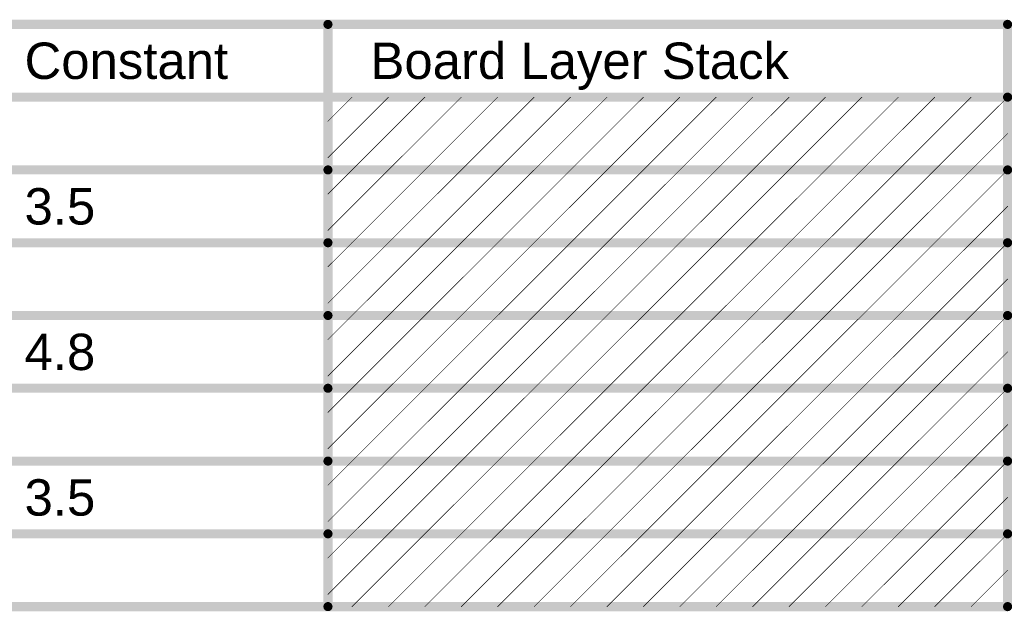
# Model space of a CAD drawing. Header units: inches. Extents: x 29 to 267, y 155 to 337.
# Drawn here: x 225.16 to 266.68, y 253.85 to 278.61 of the extents above; entities that cross this region are included whole.
import ezdxf

# ---------------------------------------------------------------- set-up
doc = ezdxf.new("R2010")
doc.units = ezdxf.units.IN
doc.layers.add('Fabrication', color=76, linetype='Continuous')
doc.styles.add('Arial', font='', dxfattribs={"height": 0.2})
doc.styles.get('Arial').set_extended_font_data('Arial')

msp = doc.modelspace()

# ---------------------------------------------------------------- linework, layer by layer
at = {"layer": 'Fabrication'}
for points in [[(151.208, 278.422, 0.381, 0.381, 0), (266.494, 278.422, 0.381, 0.381, 0)], [(238.054, 254.038, 0.381, 0.381, 0), (238.054, 278.422, 0.381, 0.381, 0)], [(266.494, 254.038, 0.381, 0.381, 0), (266.494, 278.422, 0.381, 0.381, 0)], [(151.208, 275.374, 0.381, 0.381, 0), (266.494, 275.374, 0.381, 0.381, 0)], [(238.054, 272.842, 0.0254, 0.0254, 0), (240.586, 275.374, 0.0254, 0.0254, 0)], [(238.054, 274.366, 0.0254, 0.0254, 0), (239.062, 275.374, 0.0254, 0.0254, 0)], [(239.062, 272.326, 0.0254, 0.0254, 0), (242.11, 275.374, 0.0254, 0.0254, 0)], [(240.586, 272.326, 0.0254, 0.0254, 0), (243.634, 275.374, 0.0254, 0.0254, 0)], [(242.11, 272.326, 0.0254, 0.0254, 0), (245.158, 275.374, 0.0254, 0.0254, 0)], [(243.634, 272.326, 0.0254, 0.0254, 0), (246.682, 275.374, 0.0254, 0.0254, 0)], [(245.158, 272.326, 0.0254, 0.0254, 0), (248.206, 275.374, 0.0254, 0.0254, 0)], [(246.682, 272.326, 0.0254, 0.0254, 0), (249.73, 275.374, 0.0254, 0.0254, 0)], [(248.206, 272.326, 0.0254, 0.0254, 0), (251.254, 275.374, 0.0254, 0.0254, 0)], [(249.73, 272.326, 0.0254, 0.0254, 0), (252.778, 275.374, 0.0254, 0.0254, 0)], [(251.254, 272.326, 0.0254, 0.0254, 0), (254.302, 275.374, 0.0254, 0.0254, 0)], [(252.778, 272.326, 0.0254, 0.0254, 0), (255.826, 275.374, 0.0254, 0.0254, 0)], [(254.302, 272.326, 0.0254, 0.0254, 0), (257.35, 275.374, 0.0254, 0.0254, 0)], [(255.826, 272.326, 0.0254, 0.0254, 0), (258.874, 275.374, 0.0254, 0.0254, 0)], [(257.35, 272.326, 0.0254, 0.0254, 0), (260.398, 275.374, 0.0254, 0.0254, 0)], [(258.874, 272.326, 0.0254, 0.0254, 0), (261.922, 275.374, 0.0254, 0.0254, 0)], [(260.398, 272.326, 0.0254, 0.0254, 0), (263.446, 275.374, 0.0254, 0.0254, 0)], [(261.922, 272.326, 0.0254, 0.0254, 0), (264.97, 275.374, 0.0254, 0.0254, 0)], [(263.446, 272.326, 0.0254, 0.0254, 0), (266.494, 275.374, 0.0254, 0.0254, 0)], [(264.97, 272.326, 0.0254, 0.0254, 0), (266.494, 273.85, 0.0254, 0.0254, 0)], [(223.579, 272.326, 0.381, 0.381, 0), (238.054, 272.326, 0.381, 0.381, 0)], [(238.054, 272.326, 0.381, 0.381, 0), (266.494, 272.326, 0.381, 0.381, 0)], [(238.054, 269.794, 0.0254, 0.0254, 0), (240.586, 272.326, 0.0254, 0.0254, 0)], [(238.054, 271.318, 0.0254, 0.0254, 0), (239.062, 272.326, 0.0254, 0.0254, 0)], [(239.062, 269.278, 0.0254, 0.0254, 0), (242.11, 272.326, 0.0254, 0.0254, 0)], [(240.586, 269.278, 0.0254, 0.0254, 0), (243.634, 272.326, 0.0254, 0.0254, 0)], [(242.11, 269.278, 0.0254, 0.0254, 0), (245.158, 272.326, 0.0254, 0.0254, 0)], [(243.634, 269.278, 0.0254, 0.0254, 0), (246.682, 272.326, 0.0254, 0.0254, 0)], [(245.158, 269.278, 0.0254, 0.0254, 0), (248.206, 272.326, 0.0254, 0.0254, 0)], [(246.682, 269.278, 0.0254, 0.0254, 0), (249.73, 272.326, 0.0254, 0.0254, 0)], [(248.206, 269.278, 0.0254, 0.0254, 0), (251.254, 272.326, 0.0254, 0.0254, 0)], [(249.73, 269.278, 0.0254, 0.0254, 0), (252.778, 272.326, 0.0254, 0.0254, 0)], [(251.254, 269.278, 0.0254, 0.0254, 0), (254.302, 272.326, 0.0254, 0.0254, 0)], [(252.778, 269.278, 0.0254, 0.0254, 0), (255.826, 272.326, 0.0254, 0.0254, 0)], [(254.302, 269.278, 0.0254, 0.0254, 0), (257.35, 272.326, 0.0254, 0.0254, 0)], [(255.826, 269.278, 0.0254, 0.0254, 0), (258.874, 272.326, 0.0254, 0.0254, 0)], [(257.35, 269.278, 0.0254, 0.0254, 0), (260.398, 272.326, 0.0254, 0.0254, 0)], [(258.874, 269.278, 0.0254, 0.0254, 0), (261.922, 272.326, 0.0254, 0.0254, 0)], [(260.398, 269.278, 0.0254, 0.0254, 0), (263.446, 272.326, 0.0254, 0.0254, 0)], [(261.922, 269.278, 0.0254, 0.0254, 0), (264.97, 272.326, 0.0254, 0.0254, 0)], [(263.446, 269.278, 0.0254, 0.0254, 0), (266.494, 272.326, 0.0254, 0.0254, 0)], [(264.97, 269.278, 0.0254, 0.0254, 0), (266.494, 270.802, 0.0254, 0.0254, 0)], [(223.579, 269.278, 0.381, 0.381, 0), (238.054, 269.278, 0.381, 0.381, 0)], [(238.054, 269.278, 0.381, 0.381, 0), (266.494, 269.278, 0.381, 0.381, 0)], [(238.054, 266.746, 0.0254, 0.0254, 0), (240.586, 269.278, 0.0254, 0.0254, 0)], [(238.054, 268.27, 0.0254, 0.0254, 0), (239.062, 269.278, 0.0254, 0.0254, 0)], [(239.062, 266.23, 0.0254, 0.0254, 0), (242.11, 269.278, 0.0254, 0.0254, 0)], [(240.586, 266.23, 0.0254, 0.0254, 0), (243.634, 269.278, 0.0254, 0.0254, 0)], [(242.11, 266.23, 0.0254, 0.0254, 0), (245.158, 269.278, 0.0254, 0.0254, 0)], [(243.634, 266.23, 0.0254, 0.0254, 0), (246.682, 269.278, 0.0254, 0.0254, 0)], [(245.158, 266.23, 0.0254, 0.0254, 0), (248.206, 269.278, 0.0254, 0.0254, 0)], [(246.682, 266.23, 0.0254, 0.0254, 0), (249.73, 269.278, 0.0254, 0.0254, 0)], [(248.206, 266.23, 0.0254, 0.0254, 0), (251.254, 269.278, 0.0254, 0.0254, 0)], [(249.73, 266.23, 0.0254, 0.0254, 0), (252.778, 269.278, 0.0254, 0.0254, 0)], [(251.254, 266.23, 0.0254, 0.0254, 0), (254.302, 269.278, 0.0254, 0.0254, 0)], [(252.778, 266.23, 0.0254, 0.0254, 0), (255.826, 269.278, 0.0254, 0.0254, 0)], [(254.302, 266.23, 0.0254, 0.0254, 0), (257.35, 269.278, 0.0254, 0.0254, 0)], [(255.826, 266.23, 0.0254, 0.0254, 0), (258.874, 269.278, 0.0254, 0.0254, 0)], [(257.35, 266.23, 0.0254, 0.0254, 0), (260.398, 269.278, 0.0254, 0.0254, 0)], [(258.874, 266.23, 0.0254, 0.0254, 0), (261.922, 269.278, 0.0254, 0.0254, 0)], [(260.398, 266.23, 0.0254, 0.0254, 0), (263.446, 269.278, 0.0254, 0.0254, 0)], [(261.922, 266.23, 0.0254, 0.0254, 0), (264.97, 269.278, 0.0254, 0.0254, 0)], [(263.446, 266.23, 0.0254, 0.0254, 0), (266.494, 269.278, 0.0254, 0.0254, 0)], [(264.97, 266.23, 0.0254, 0.0254, 0), (266.494, 267.754, 0.0254, 0.0254, 0)], [(223.579, 266.23, 0.381, 0.381, 0), (238.054, 266.23, 0.381, 0.381, 0)], [(238.054, 266.23, 0.381, 0.381, 0), (266.494, 266.23, 0.381, 0.381, 0)], [(238.054, 263.698, 0.0254, 0.0254, 0), (240.586, 266.23, 0.0254, 0.0254, 0)], [(238.054, 265.222, 0.0254, 0.0254, 0), (239.062, 266.23, 0.0254, 0.0254, 0)], [(239.062, 263.182, 0.0254, 0.0254, 0), (242.11, 266.23, 0.0254, 0.0254, 0)], [(240.586, 263.182, 0.0254, 0.0254, 0), (243.634, 266.23, 0.0254, 0.0254, 0)], [(242.11, 263.182, 0.0254, 0.0254, 0), (245.158, 266.23, 0.0254, 0.0254, 0)], [(243.634, 263.182, 0.0254, 0.0254, 0), (246.682, 266.23, 0.0254, 0.0254, 0)], [(245.158, 263.182, 0.0254, 0.0254, 0), (248.206, 266.23, 0.0254, 0.0254, 0)], [(246.682, 263.182, 0.0254, 0.0254, 0), (249.73, 266.23, 0.0254, 0.0254, 0)], [(248.206, 263.182, 0.0254, 0.0254, 0), (251.254, 266.23, 0.0254, 0.0254, 0)], [(249.73, 263.182, 0.0254, 0.0254, 0), (252.778, 266.23, 0.0254, 0.0254, 0)], [(251.254, 263.182, 0.0254, 0.0254, 0), (254.302, 266.23, 0.0254, 0.0254, 0)], [(252.778, 263.182, 0.0254, 0.0254, 0), (255.826, 266.23, 0.0254, 0.0254, 0)], [(254.302, 263.182, 0.0254, 0.0254, 0), (257.35, 266.23, 0.0254, 0.0254, 0)], [(255.826, 263.182, 0.0254, 0.0254, 0), (258.874, 266.23, 0.0254, 0.0254, 0)], [(257.35, 263.182, 0.0254, 0.0254, 0), (260.398, 266.23, 0.0254, 0.0254, 0)], [(258.874, 263.182, 0.0254, 0.0254, 0), (261.922, 266.23, 0.0254, 0.0254, 0)], [(260.398, 263.182, 0.0254, 0.0254, 0), (263.446, 266.23, 0.0254, 0.0254, 0)], [(261.922, 263.182, 0.0254, 0.0254, 0), (264.97, 266.23, 0.0254, 0.0254, 0)], [(263.446, 263.182, 0.0254, 0.0254, 0), (266.494, 266.23, 0.0254, 0.0254, 0)], [(264.97, 263.182, 0.0254, 0.0254, 0), (266.494, 264.706, 0.0254, 0.0254, 0)], [(223.579, 263.182, 0.381, 0.381, 0), (238.054, 263.182, 0.381, 0.381, 0)], [(238.054, 263.182, 0.381, 0.381, 0), (266.494, 263.182, 0.381, 0.381, 0)], [(238.054, 260.65, 0.0254, 0.0254, 0), (240.586, 263.182, 0.0254, 0.0254, 0)], [(238.054, 262.174, 0.0254, 0.0254, 0), (239.062, 263.182, 0.0254, 0.0254, 0)], [(239.062, 260.134, 0.0254, 0.0254, 0), (242.11, 263.182, 0.0254, 0.0254, 0)], [(240.586, 260.134, 0.0254, 0.0254, 0), (243.634, 263.182, 0.0254, 0.0254, 0)], [(242.11, 260.134, 0.0254, 0.0254, 0), (245.158, 263.182, 0.0254, 0.0254, 0)], [(243.634, 260.134, 0.0254, 0.0254, 0), (246.682, 263.182, 0.0254, 0.0254, 0)], [(245.158, 260.134, 0.0254, 0.0254, 0), (248.206, 263.182, 0.0254, 0.0254, 0)], [(246.682, 260.134, 0.0254, 0.0254, 0), (249.73, 263.182, 0.0254, 0.0254, 0)], [(248.206, 260.134, 0.0254, 0.0254, 0), (251.254, 263.182, 0.0254, 0.0254, 0)], [(249.73, 260.134, 0.0254, 0.0254, 0), (252.778, 263.182, 0.0254, 0.0254, 0)], [(251.254, 260.134, 0.0254, 0.0254, 0), (254.302, 263.182, 0.0254, 0.0254, 0)], [(252.778, 260.134, 0.0254, 0.0254, 0), (255.826, 263.182, 0.0254, 0.0254, 0)], [(254.302, 260.134, 0.0254, 0.0254, 0), (257.35, 263.182, 0.0254, 0.0254, 0)], [(255.826, 260.134, 0.0254, 0.0254, 0), (258.874, 263.182, 0.0254, 0.0254, 0)], [(257.35, 260.134, 0.0254, 0.0254, 0), (260.398, 263.182, 0.0254, 0.0254, 0)], [(258.874, 260.134, 0.0254, 0.0254, 0), (261.922, 263.182, 0.0254, 0.0254, 0)], [(260.398, 260.134, 0.0254, 0.0254, 0), (263.446, 263.182, 0.0254, 0.0254, 0)], [(261.922, 260.134, 0.0254, 0.0254, 0), (264.97, 263.182, 0.0254, 0.0254, 0)], [(263.446, 260.134, 0.0254, 0.0254, 0), (266.494, 263.182, 0.0254, 0.0254, 0)], [(264.97, 260.134, 0.0254, 0.0254, 0), (266.494, 261.658, 0.0254, 0.0254, 0)], [(223.579, 260.134, 0.381, 0.381, 0), (238.054, 260.134, 0.381, 0.381, 0)], [(238.054, 260.134, 0.381, 0.381, 0), (266.494, 260.134, 0.381, 0.381, 0)], [(238.054, 257.602, 0.0254, 0.0254, 0), (240.586, 260.134, 0.0254, 0.0254, 0)], [(238.054, 259.126, 0.0254, 0.0254, 0), (239.062, 260.134, 0.0254, 0.0254, 0)], [(239.062, 257.086, 0.0254, 0.0254, 0), (242.11, 260.134, 0.0254, 0.0254, 0)], [(240.586, 257.086, 0.0254, 0.0254, 0), (243.634, 260.134, 0.0254, 0.0254, 0)], [(242.11, 257.086, 0.0254, 0.0254, 0), (245.158, 260.134, 0.0254, 0.0254, 0)], [(243.634, 257.086, 0.0254, 0.0254, 0), (246.682, 260.134, 0.0254, 0.0254, 0)], [(245.158, 257.086, 0.0254, 0.0254, 0), (248.206, 260.134, 0.0254, 0.0254, 0)], [(246.682, 257.086, 0.0254, 0.0254, 0), (249.73, 260.134, 0.0254, 0.0254, 0)], [(248.206, 257.086, 0.0254, 0.0254, 0), (251.254, 260.134, 0.0254, 0.0254, 0)], [(249.73, 257.086, 0.0254, 0.0254, 0), (252.778, 260.134, 0.0254, 0.0254, 0)], [(251.254, 257.086, 0.0254, 0.0254, 0), (254.302, 260.134, 0.0254, 0.0254, 0)], [(252.778, 257.086, 0.0254, 0.0254, 0), (255.826, 260.134, 0.0254, 0.0254, 0)], [(254.302, 257.086, 0.0254, 0.0254, 0), (257.35, 260.134, 0.0254, 0.0254, 0)], [(255.826, 257.086, 0.0254, 0.0254, 0), (258.874, 260.134, 0.0254, 0.0254, 0)], [(257.35, 257.086, 0.0254, 0.0254, 0), (260.398, 260.134, 0.0254, 0.0254, 0)], [(258.874, 257.086, 0.0254, 0.0254, 0), (261.922, 260.134, 0.0254, 0.0254, 0)], [(260.398, 257.086, 0.0254, 0.0254, 0), (263.446, 260.134, 0.0254, 0.0254, 0)], [(261.922, 257.086, 0.0254, 0.0254, 0), (264.97, 260.134, 0.0254, 0.0254, 0)], [(263.446, 257.086, 0.0254, 0.0254, 0), (266.494, 260.134, 0.0254, 0.0254, 0)], [(264.97, 257.086, 0.0254, 0.0254, 0), (266.494, 258.61, 0.0254, 0.0254, 0)], [(223.579, 257.086, 0.381, 0.381, 0), (238.054, 257.086, 0.381, 0.381, 0)], [(238.054, 257.086, 0.381, 0.381, 0), (266.494, 257.086, 0.381, 0.381, 0)], [(238.054, 254.554, 0.0254, 0.0254, 0), (240.586, 257.086, 0.0254, 0.0254, 0)], [(238.054, 256.078, 0.0254, 0.0254, 0), (239.062, 257.086, 0.0254, 0.0254, 0)], [(239.062, 254.038, 0.0254, 0.0254, 0), (242.11, 257.086, 0.0254, 0.0254, 0)], [(240.586, 254.038, 0.0254, 0.0254, 0), (243.634, 257.086, 0.0254, 0.0254, 0)], [(242.11, 254.038, 0.0254, 0.0254, 0), (245.158, 257.086, 0.0254, 0.0254, 0)], [(243.634, 254.038, 0.0254, 0.0254, 0), (246.682, 257.086, 0.0254, 0.0254, 0)], [(245.158, 254.038, 0.0254, 0.0254, 0), (248.206, 257.086, 0.0254, 0.0254, 0)], [(246.682, 254.038, 0.0254, 0.0254, 0), (249.73, 257.086, 0.0254, 0.0254, 0)], [(248.206, 254.038, 0.0254, 0.0254, 0), (251.254, 257.086, 0.0254, 0.0254, 0)], [(249.73, 254.038, 0.0254, 0.0254, 0), (252.778, 257.086, 0.0254, 0.0254, 0)], [(251.254, 254.038, 0.0254, 0.0254, 0), (254.302, 257.086, 0.0254, 0.0254, 0)], [(252.778, 254.038, 0.0254, 0.0254, 0), (255.826, 257.086, 0.0254, 0.0254, 0)], [(254.302, 254.038, 0.0254, 0.0254, 0), (257.35, 257.086, 0.0254, 0.0254, 0)], [(255.826, 254.038, 0.0254, 0.0254, 0), (258.874, 257.086, 0.0254, 0.0254, 0)], [(257.35, 254.038, 0.0254, 0.0254, 0), (260.398, 257.086, 0.0254, 0.0254, 0)], [(258.874, 254.038, 0.0254, 0.0254, 0), (261.922, 257.086, 0.0254, 0.0254, 0)], [(260.398, 254.038, 0.0254, 0.0254, 0), (263.446, 257.086, 0.0254, 0.0254, 0)], [(261.922, 254.038, 0.0254, 0.0254, 0), (264.97, 257.086, 0.0254, 0.0254, 0)], [(263.446, 254.038, 0.0254, 0.0254, 0), (266.494, 257.086, 0.0254, 0.0254, 0)], [(264.97, 254.038, 0.0254, 0.0254, 0), (266.494, 255.562, 0.0254, 0.0254, 0)], [(223.579, 254.038, 0.381, 0.381, 0), (238.054, 254.038, 0.381, 0.381, 0)], [(238.054, 254.038, 0.381, 0.381, 0), (266.494, 254.038, 0.381, 0.381, 0)]]:
    msp.add_lwpolyline(points, format="xyseb", dxfattribs=at)
for points in [[(237.959, 278.422, 0.191, 0.191, 1), (238.149, 278.422, 0.191, 0.191, 1)], [(266.398, 278.422, 0.191, 0.191, 1), (266.589, 278.422, 0.191, 0.191, 1)], [(266.398, 278.422, 0.191, 0.191, 1), (266.589, 278.422, 0.191, 0.191, 1)], [(239.055, 275.374, 0.0127, 0.0127, 1), (239.068, 275.374, 0.0127, 0.0127, 1)], [(240.579, 275.374, 0.0127, 0.0127, 1), (240.592, 275.374, 0.0127, 0.0127, 1)], [(242.103, 275.374, 0.0127, 0.0127, 1), (242.116, 275.374, 0.0127, 0.0127, 1)], [(243.627, 275.374, 0.0127, 0.0127, 1), (243.64, 275.374, 0.0127, 0.0127, 1)], [(245.151, 275.374, 0.0127, 0.0127, 1), (245.164, 275.374, 0.0127, 0.0127, 1)], [(246.675, 275.374, 0.0127, 0.0127, 1), (246.688, 275.374, 0.0127, 0.0127, 1)], [(248.199, 275.374, 0.0127, 0.0127, 1), (248.212, 275.374, 0.0127, 0.0127, 1)], [(249.723, 275.374, 0.0127, 0.0127, 1), (249.736, 275.374, 0.0127, 0.0127, 1)], [(251.247, 275.374, 0.0127, 0.0127, 1), (251.26, 275.374, 0.0127, 0.0127, 1)], [(252.771, 275.374, 0.0127, 0.0127, 1), (252.784, 275.374, 0.0127, 0.0127, 1)], [(254.295, 275.374, 0.0127, 0.0127, 1), (254.308, 275.374, 0.0127, 0.0127, 1)], [(255.819, 275.374, 0.0127, 0.0127, 1), (255.832, 275.374, 0.0127, 0.0127, 1)], [(257.343, 275.374, 0.0127, 0.0127, 1), (257.356, 275.374, 0.0127, 0.0127, 1)], [(258.867, 275.374, 0.0127, 0.0127, 1), (258.88, 275.374, 0.0127, 0.0127, 1)], [(260.391, 275.374, 0.0127, 0.0127, 1), (260.404, 275.374, 0.0127, 0.0127, 1)], [(261.915, 275.374, 0.0127, 0.0127, 1), (261.928, 275.374, 0.0127, 0.0127, 1)], [(263.439, 275.374, 0.0127, 0.0127, 1), (263.452, 275.374, 0.0127, 0.0127, 1)], [(264.963, 275.374, 0.0127, 0.0127, 1), (264.976, 275.374, 0.0127, 0.0127, 1)], [(266.398, 275.374, 0.191, 0.191, 1), (266.589, 275.374, 0.191, 0.191, 1)], [(266.487, 275.374, 0.0127, 0.0127, 1), (266.5, 275.374, 0.0127, 0.0127, 1)], [(238.047, 274.366, 0.0127, 0.0127, 1), (238.06, 274.366, 0.0127, 0.0127, 1)], [(266.487, 273.85, 0.0127, 0.0127, 1), (266.5, 273.85, 0.0127, 0.0127, 1)], [(238.047, 272.842, 0.0127, 0.0127, 1), (238.06, 272.842, 0.0127, 0.0127, 1)], [(237.959, 272.326, 0.191, 0.191, 1), (238.149, 272.326, 0.191, 0.191, 1)], [(237.959, 272.326, 0.191, 0.191, 1), (238.149, 272.326, 0.191, 0.191, 1)], [(266.398, 272.326, 0.191, 0.191, 1), (266.589, 272.326, 0.191, 0.191, 1)], [(239.055, 272.326, 0.0127, 0.0127, 1), (239.068, 272.326, 0.0127, 0.0127, 1)], [(239.055, 272.326, 0.0127, 0.0127, 1), (239.068, 272.326, 0.0127, 0.0127, 1)], [(240.579, 272.326, 0.0127, 0.0127, 1), (240.592, 272.326, 0.0127, 0.0127, 1)], [(240.579, 272.326, 0.0127, 0.0127, 1), (240.592, 272.326, 0.0127, 0.0127, 1)], [(242.103, 272.326, 0.0127, 0.0127, 1), (242.116, 272.326, 0.0127, 0.0127, 1)], [(242.103, 272.326, 0.0127, 0.0127, 1), (242.116, 272.326, 0.0127, 0.0127, 1)], [(243.627, 272.326, 0.0127, 0.0127, 1), (243.64, 272.326, 0.0127, 0.0127, 1)], [(243.627, 272.326, 0.0127, 0.0127, 1), (243.64, 272.326, 0.0127, 0.0127, 1)], [(245.151, 272.326, 0.0127, 0.0127, 1), (245.164, 272.326, 0.0127, 0.0127, 1)], [(245.151, 272.326, 0.0127, 0.0127, 1), (245.164, 272.326, 0.0127, 0.0127, 1)], [(246.675, 272.326, 0.0127, 0.0127, 1), (246.688, 272.326, 0.0127, 0.0127, 1)], [(246.675, 272.326, 0.0127, 0.0127, 1), (246.688, 272.326, 0.0127, 0.0127, 1)], [(248.199, 272.326, 0.0127, 0.0127, 1), (248.212, 272.326, 0.0127, 0.0127, 1)], [(248.199, 272.326, 0.0127, 0.0127, 1), (248.212, 272.326, 0.0127, 0.0127, 1)], [(249.723, 272.326, 0.0127, 0.0127, 1), (249.736, 272.326, 0.0127, 0.0127, 1)], [(249.723, 272.326, 0.0127, 0.0127, 1), (249.736, 272.326, 0.0127, 0.0127, 1)], [(251.247, 272.326, 0.0127, 0.0127, 1), (251.26, 272.326, 0.0127, 0.0127, 1)], [(251.247, 272.326, 0.0127, 0.0127, 1), (251.26, 272.326, 0.0127, 0.0127, 1)], [(252.771, 272.326, 0.0127, 0.0127, 1), (252.784, 272.326, 0.0127, 0.0127, 1)], [(252.771, 272.326, 0.0127, 0.0127, 1), (252.784, 272.326, 0.0127, 0.0127, 1)], [(254.295, 272.326, 0.0127, 0.0127, 1), (254.308, 272.326, 0.0127, 0.0127, 1)], [(254.295, 272.326, 0.0127, 0.0127, 1), (254.308, 272.326, 0.0127, 0.0127, 1)], [(255.819, 272.326, 0.0127, 0.0127, 1), (255.832, 272.326, 0.0127, 0.0127, 1)], [(255.819, 272.326, 0.0127, 0.0127, 1), (255.832, 272.326, 0.0127, 0.0127, 1)], [(257.343, 272.326, 0.0127, 0.0127, 1), (257.356, 272.326, 0.0127, 0.0127, 1)], [(257.343, 272.326, 0.0127, 0.0127, 1), (257.356, 272.326, 0.0127, 0.0127, 1)], [(258.867, 272.326, 0.0127, 0.0127, 1), (258.88, 272.326, 0.0127, 0.0127, 1)], [(258.867, 272.326, 0.0127, 0.0127, 1), (258.88, 272.326, 0.0127, 0.0127, 1)], [(260.391, 272.326, 0.0127, 0.0127, 1), (260.404, 272.326, 0.0127, 0.0127, 1)], [(260.391, 272.326, 0.0127, 0.0127, 1), (260.404, 272.326, 0.0127, 0.0127, 1)], [(261.915, 272.326, 0.0127, 0.0127, 1), (261.928, 272.326, 0.0127, 0.0127, 1)], [(261.915, 272.326, 0.0127, 0.0127, 1), (261.928, 272.326, 0.0127, 0.0127, 1)], [(263.439, 272.326, 0.0127, 0.0127, 1), (263.452, 272.326, 0.0127, 0.0127, 1)], [(263.439, 272.326, 0.0127, 0.0127, 1), (263.452, 272.326, 0.0127, 0.0127, 1)], [(264.963, 272.326, 0.0127, 0.0127, 1), (264.976, 272.326, 0.0127, 0.0127, 1)], [(264.963, 272.326, 0.0127, 0.0127, 1), (264.976, 272.326, 0.0127, 0.0127, 1)], [(266.487, 272.326, 0.0127, 0.0127, 1), (266.5, 272.326, 0.0127, 0.0127, 1)], [(238.047, 271.318, 0.0127, 0.0127, 1), (238.06, 271.318, 0.0127, 0.0127, 1)], [(266.487, 270.802, 0.0127, 0.0127, 1), (266.5, 270.802, 0.0127, 0.0127, 1)], [(238.047, 269.794, 0.0127, 0.0127, 1), (238.06, 269.794, 0.0127, 0.0127, 1)], [(237.959, 269.278, 0.191, 0.191, 1), (238.149, 269.278, 0.191, 0.191, 1)], [(237.959, 269.278, 0.191, 0.191, 1), (238.149, 269.278, 0.191, 0.191, 1)], [(239.055, 269.278, 0.0127, 0.0127, 1), (239.068, 269.278, 0.0127, 0.0127, 1)], [(239.055, 269.278, 0.0127, 0.0127, 1), (239.068, 269.278, 0.0127, 0.0127, 1)], [(240.579, 269.278, 0.0127, 0.0127, 1), (240.592, 269.278, 0.0127, 0.0127, 1)], [(240.579, 269.278, 0.0127, 0.0127, 1), (240.592, 269.278, 0.0127, 0.0127, 1)], [(242.103, 269.278, 0.0127, 0.0127, 1), (242.116, 269.278, 0.0127, 0.0127, 1)], [(242.103, 269.278, 0.0127, 0.0127, 1), (242.116, 269.278, 0.0127, 0.0127, 1)], [(243.627, 269.278, 0.0127, 0.0127, 1), (243.64, 269.278, 0.0127, 0.0127, 1)], [(243.627, 269.278, 0.0127, 0.0127, 1), (243.64, 269.278, 0.0127, 0.0127, 1)], [(245.151, 269.278, 0.0127, 0.0127, 1), (245.164, 269.278, 0.0127, 0.0127, 1)], [(245.151, 269.278, 0.0127, 0.0127, 1), (245.164, 269.278, 0.0127, 0.0127, 1)], [(246.675, 269.278, 0.0127, 0.0127, 1), (246.688, 269.278, 0.0127, 0.0127, 1)], [(246.675, 269.278, 0.0127, 0.0127, 1), (246.688, 269.278, 0.0127, 0.0127, 1)], [(248.199, 269.278, 0.0127, 0.0127, 1), (248.212, 269.278, 0.0127, 0.0127, 1)], [(248.199, 269.278, 0.0127, 0.0127, 1), (248.212, 269.278, 0.0127, 0.0127, 1)], [(249.723, 269.278, 0.0127, 0.0127, 1), (249.736, 269.278, 0.0127, 0.0127, 1)], [(249.723, 269.278, 0.0127, 0.0127, 1), (249.736, 269.278, 0.0127, 0.0127, 1)], [(251.247, 269.278, 0.0127, 0.0127, 1), (251.26, 269.278, 0.0127, 0.0127, 1)], [(251.247, 269.278, 0.0127, 0.0127, 1), (251.26, 269.278, 0.0127, 0.0127, 1)], [(252.771, 269.278, 0.0127, 0.0127, 1), (252.784, 269.278, 0.0127, 0.0127, 1)], [(252.771, 269.278, 0.0127, 0.0127, 1), (252.784, 269.278, 0.0127, 0.0127, 1)], [(254.295, 269.278, 0.0127, 0.0127, 1), (254.308, 269.278, 0.0127, 0.0127, 1)], [(254.295, 269.278, 0.0127, 0.0127, 1), (254.308, 269.278, 0.0127, 0.0127, 1)], [(255.819, 269.278, 0.0127, 0.0127, 1), (255.832, 269.278, 0.0127, 0.0127, 1)], [(255.819, 269.278, 0.0127, 0.0127, 1), (255.832, 269.278, 0.0127, 0.0127, 1)], [(257.343, 269.278, 0.0127, 0.0127, 1), (257.356, 269.278, 0.0127, 0.0127, 1)], [(257.343, 269.278, 0.0127, 0.0127, 1), (257.356, 269.278, 0.0127, 0.0127, 1)], [(258.867, 269.278, 0.0127, 0.0127, 1), (258.88, 269.278, 0.0127, 0.0127, 1)], [(258.867, 269.278, 0.0127, 0.0127, 1), (258.88, 269.278, 0.0127, 0.0127, 1)], [(260.391, 269.278, 0.0127, 0.0127, 1), (260.404, 269.278, 0.0127, 0.0127, 1)], [(260.391, 269.278, 0.0127, 0.0127, 1), (260.404, 269.278, 0.0127, 0.0127, 1)], [(261.915, 269.278, 0.0127, 0.0127, 1), (261.928, 269.278, 0.0127, 0.0127, 1)], [(261.915, 269.278, 0.0127, 0.0127, 1), (261.928, 269.278, 0.0127, 0.0127, 1)], [(263.439, 269.278, 0.0127, 0.0127, 1), (263.452, 269.278, 0.0127, 0.0127, 1)], [(263.439, 269.278, 0.0127, 0.0127, 1), (263.452, 269.278, 0.0127, 0.0127, 1)], [(264.963, 269.278, 0.0127, 0.0127, 1), (264.976, 269.278, 0.0127, 0.0127, 1)], [(264.963, 269.278, 0.0127, 0.0127, 1), (264.976, 269.278, 0.0127, 0.0127, 1)], [(266.398, 269.278, 0.191, 0.191, 1), (266.589, 269.278, 0.191, 0.191, 1)], [(266.487, 269.278, 0.0127, 0.0127, 1), (266.5, 269.278, 0.0127, 0.0127, 1)], [(238.047, 268.27, 0.0127, 0.0127, 1), (238.06, 268.27, 0.0127, 0.0127, 1)], [(266.487, 267.754, 0.0127, 0.0127, 1), (266.5, 267.754, 0.0127, 0.0127, 1)], [(238.047, 266.746, 0.0127, 0.0127, 1), (238.06, 266.746, 0.0127, 0.0127, 1)], [(237.959, 266.23, 0.191, 0.191, 1), (238.149, 266.23, 0.191, 0.191, 1)], [(237.959, 266.23, 0.191, 0.191, 1), (238.149, 266.23, 0.191, 0.191, 1)], [(239.055, 266.23, 0.0127, 0.0127, 1), (239.068, 266.23, 0.0127, 0.0127, 1)], [(239.055, 266.23, 0.0127, 0.0127, 1), (239.068, 266.23, 0.0127, 0.0127, 1)], [(240.579, 266.23, 0.0127, 0.0127, 1), (240.592, 266.23, 0.0127, 0.0127, 1)], [(240.579, 266.23, 0.0127, 0.0127, 1), (240.592, 266.23, 0.0127, 0.0127, 1)], [(242.103, 266.23, 0.0127, 0.0127, 1), (242.116, 266.23, 0.0127, 0.0127, 1)], [(242.103, 266.23, 0.0127, 0.0127, 1), (242.116, 266.23, 0.0127, 0.0127, 1)], [(243.627, 266.23, 0.0127, 0.0127, 1), (243.64, 266.23, 0.0127, 0.0127, 1)], [(243.627, 266.23, 0.0127, 0.0127, 1), (243.64, 266.23, 0.0127, 0.0127, 1)], [(245.151, 266.23, 0.0127, 0.0127, 1), (245.164, 266.23, 0.0127, 0.0127, 1)], [(245.151, 266.23, 0.0127, 0.0127, 1), (245.164, 266.23, 0.0127, 0.0127, 1)], [(246.675, 266.23, 0.0127, 0.0127, 1), (246.688, 266.23, 0.0127, 0.0127, 1)], [(246.675, 266.23, 0.0127, 0.0127, 1), (246.688, 266.23, 0.0127, 0.0127, 1)], [(248.199, 266.23, 0.0127, 0.0127, 1), (248.212, 266.23, 0.0127, 0.0127, 1)], [(248.199, 266.23, 0.0127, 0.0127, 1), (248.212, 266.23, 0.0127, 0.0127, 1)], [(249.723, 266.23, 0.0127, 0.0127, 1), (249.736, 266.23, 0.0127, 0.0127, 1)], [(249.723, 266.23, 0.0127, 0.0127, 1), (249.736, 266.23, 0.0127, 0.0127, 1)], [(251.247, 266.23, 0.0127, 0.0127, 1), (251.26, 266.23, 0.0127, 0.0127, 1)], [(251.247, 266.23, 0.0127, 0.0127, 1), (251.26, 266.23, 0.0127, 0.0127, 1)], [(252.771, 266.23, 0.0127, 0.0127, 1), (252.784, 266.23, 0.0127, 0.0127, 1)], [(252.771, 266.23, 0.0127, 0.0127, 1), (252.784, 266.23, 0.0127, 0.0127, 1)], [(254.295, 266.23, 0.0127, 0.0127, 1), (254.308, 266.23, 0.0127, 0.0127, 1)], [(254.295, 266.23, 0.0127, 0.0127, 1), (254.308, 266.23, 0.0127, 0.0127, 1)], [(255.819, 266.23, 0.0127, 0.0127, 1), (255.832, 266.23, 0.0127, 0.0127, 1)], [(255.819, 266.23, 0.0127, 0.0127, 1), (255.832, 266.23, 0.0127, 0.0127, 1)], [(257.343, 266.23, 0.0127, 0.0127, 1), (257.356, 266.23, 0.0127, 0.0127, 1)], [(257.343, 266.23, 0.0127, 0.0127, 1), (257.356, 266.23, 0.0127, 0.0127, 1)], [(258.867, 266.23, 0.0127, 0.0127, 1), (258.88, 266.23, 0.0127, 0.0127, 1)], [(258.867, 266.23, 0.0127, 0.0127, 1), (258.88, 266.23, 0.0127, 0.0127, 1)], [(260.391, 266.23, 0.0127, 0.0127, 1), (260.404, 266.23, 0.0127, 0.0127, 1)], [(260.391, 266.23, 0.0127, 0.0127, 1), (260.404, 266.23, 0.0127, 0.0127, 1)], [(261.915, 266.23, 0.0127, 0.0127, 1), (261.928, 266.23, 0.0127, 0.0127, 1)], [(261.915, 266.23, 0.0127, 0.0127, 1), (261.928, 266.23, 0.0127, 0.0127, 1)], [(263.439, 266.23, 0.0127, 0.0127, 1), (263.452, 266.23, 0.0127, 0.0127, 1)], [(263.439, 266.23, 0.0127, 0.0127, 1), (263.452, 266.23, 0.0127, 0.0127, 1)], [(264.963, 266.23, 0.0127, 0.0127, 1), (264.976, 266.23, 0.0127, 0.0127, 1)], [(264.963, 266.23, 0.0127, 0.0127, 1), (264.976, 266.23, 0.0127, 0.0127, 1)], [(266.398, 266.23, 0.191, 0.191, 1), (266.589, 266.23, 0.191, 0.191, 1)], [(266.487, 266.23, 0.0127, 0.0127, 1), (266.5, 266.23, 0.0127, 0.0127, 1)], [(238.047, 265.222, 0.0127, 0.0127, 1), (238.06, 265.222, 0.0127, 0.0127, 1)], [(266.487, 264.706, 0.0127, 0.0127, 1), (266.5, 264.706, 0.0127, 0.0127, 1)], [(238.047, 263.698, 0.0127, 0.0127, 1), (238.06, 263.698, 0.0127, 0.0127, 1)], [(237.959, 263.182, 0.191, 0.191, 1), (238.149, 263.182, 0.191, 0.191, 1)], [(237.959, 263.182, 0.191, 0.191, 1), (238.149, 263.182, 0.191, 0.191, 1)], [(266.398, 263.182, 0.191, 0.191, 1), (266.589, 263.182, 0.191, 0.191, 1)], [(239.055, 263.182, 0.0127, 0.0127, 1), (239.068, 263.182, 0.0127, 0.0127, 1)], [(239.055, 263.182, 0.0127, 0.0127, 1), (239.068, 263.182, 0.0127, 0.0127, 1)], [(240.579, 263.182, 0.0127, 0.0127, 1), (240.592, 263.182, 0.0127, 0.0127, 1)], [(240.579, 263.182, 0.0127, 0.0127, 1), (240.592, 263.182, 0.0127, 0.0127, 1)], [(242.103, 263.182, 0.0127, 0.0127, 1), (242.116, 263.182, 0.0127, 0.0127, 1)], [(242.103, 263.182, 0.0127, 0.0127, 1), (242.116, 263.182, 0.0127, 0.0127, 1)], [(243.627, 263.182, 0.0127, 0.0127, 1), (243.64, 263.182, 0.0127, 0.0127, 1)], [(243.627, 263.182, 0.0127, 0.0127, 1), (243.64, 263.182, 0.0127, 0.0127, 1)], [(245.151, 263.182, 0.0127, 0.0127, 1), (245.164, 263.182, 0.0127, 0.0127, 1)], [(245.151, 263.182, 0.0127, 0.0127, 1), (245.164, 263.182, 0.0127, 0.0127, 1)], [(246.675, 263.182, 0.0127, 0.0127, 1), (246.688, 263.182, 0.0127, 0.0127, 1)], [(246.675, 263.182, 0.0127, 0.0127, 1), (246.688, 263.182, 0.0127, 0.0127, 1)], [(248.199, 263.182, 0.0127, 0.0127, 1), (248.212, 263.182, 0.0127, 0.0127, 1)], [(248.199, 263.182, 0.0127, 0.0127, 1), (248.212, 263.182, 0.0127, 0.0127, 1)], [(249.723, 263.182, 0.0127, 0.0127, 1), (249.736, 263.182, 0.0127, 0.0127, 1)], [(249.723, 263.182, 0.0127, 0.0127, 1), (249.736, 263.182, 0.0127, 0.0127, 1)], [(251.247, 263.182, 0.0127, 0.0127, 1), (251.26, 263.182, 0.0127, 0.0127, 1)], [(251.247, 263.182, 0.0127, 0.0127, 1), (251.26, 263.182, 0.0127, 0.0127, 1)], [(252.771, 263.182, 0.0127, 0.0127, 1), (252.784, 263.182, 0.0127, 0.0127, 1)], [(252.771, 263.182, 0.0127, 0.0127, 1), (252.784, 263.182, 0.0127, 0.0127, 1)], [(254.295, 263.182, 0.0127, 0.0127, 1), (254.308, 263.182, 0.0127, 0.0127, 1)], [(254.295, 263.182, 0.0127, 0.0127, 1), (254.308, 263.182, 0.0127, 0.0127, 1)], [(255.819, 263.182, 0.0127, 0.0127, 1), (255.832, 263.182, 0.0127, 0.0127, 1)], [(255.819, 263.182, 0.0127, 0.0127, 1), (255.832, 263.182, 0.0127, 0.0127, 1)], [(257.343, 263.182, 0.0127, 0.0127, 1), (257.356, 263.182, 0.0127, 0.0127, 1)], [(257.343, 263.182, 0.0127, 0.0127, 1), (257.356, 263.182, 0.0127, 0.0127, 1)], [(258.867, 263.182, 0.0127, 0.0127, 1), (258.88, 263.182, 0.0127, 0.0127, 1)], [(258.867, 263.182, 0.0127, 0.0127, 1), (258.88, 263.182, 0.0127, 0.0127, 1)], [(260.391, 263.182, 0.0127, 0.0127, 1), (260.404, 263.182, 0.0127, 0.0127, 1)], [(260.391, 263.182, 0.0127, 0.0127, 1), (260.404, 263.182, 0.0127, 0.0127, 1)], [(261.915, 263.182, 0.0127, 0.0127, 1), (261.928, 263.182, 0.0127, 0.0127, 1)], [(261.915, 263.182, 0.0127, 0.0127, 1), (261.928, 263.182, 0.0127, 0.0127, 1)], [(263.439, 263.182, 0.0127, 0.0127, 1), (263.452, 263.182, 0.0127, 0.0127, 1)], [(263.439, 263.182, 0.0127, 0.0127, 1), (263.452, 263.182, 0.0127, 0.0127, 1)], [(264.963, 263.182, 0.0127, 0.0127, 1), (264.976, 263.182, 0.0127, 0.0127, 1)], [(264.963, 263.182, 0.0127, 0.0127, 1), (264.976, 263.182, 0.0127, 0.0127, 1)], [(266.487, 263.182, 0.0127, 0.0127, 1), (266.5, 263.182, 0.0127, 0.0127, 1)], [(238.047, 262.174, 0.0127, 0.0127, 1), (238.06, 262.174, 0.0127, 0.0127, 1)], [(266.487, 261.658, 0.0127, 0.0127, 1), (266.5, 261.658, 0.0127, 0.0127, 1)], [(238.047, 260.65, 0.0127, 0.0127, 1), (238.06, 260.65, 0.0127, 0.0127, 1)], [(237.959, 260.134, 0.191, 0.191, 1), (238.149, 260.134, 0.191, 0.191, 1)], [(237.959, 260.134, 0.191, 0.191, 1), (238.149, 260.134, 0.191, 0.191, 1)], [(239.055, 260.134, 0.0127, 0.0127, 1), (239.068, 260.134, 0.0127, 0.0127, 1)], [(239.055, 260.134, 0.0127, 0.0127, 1), (239.068, 260.134, 0.0127, 0.0127, 1)], [(240.579, 260.134, 0.0127, 0.0127, 1), (240.592, 260.134, 0.0127, 0.0127, 1)], [(240.579, 260.134, 0.0127, 0.0127, 1), (240.592, 260.134, 0.0127, 0.0127, 1)], [(242.103, 260.134, 0.0127, 0.0127, 1), (242.116, 260.134, 0.0127, 0.0127, 1)], [(242.103, 260.134, 0.0127, 0.0127, 1), (242.116, 260.134, 0.0127, 0.0127, 1)], [(243.627, 260.134, 0.0127, 0.0127, 1), (243.64, 260.134, 0.0127, 0.0127, 1)], [(243.627, 260.134, 0.0127, 0.0127, 1), (243.64, 260.134, 0.0127, 0.0127, 1)], [(245.151, 260.134, 0.0127, 0.0127, 1), (245.164, 260.134, 0.0127, 0.0127, 1)], [(245.151, 260.134, 0.0127, 0.0127, 1), (245.164, 260.134, 0.0127, 0.0127, 1)], [(246.675, 260.134, 0.0127, 0.0127, 1), (246.688, 260.134, 0.0127, 0.0127, 1)], [(246.675, 260.134, 0.0127, 0.0127, 1), (246.688, 260.134, 0.0127, 0.0127, 1)], [(248.199, 260.134, 0.0127, 0.0127, 1), (248.212, 260.134, 0.0127, 0.0127, 1)], [(248.199, 260.134, 0.0127, 0.0127, 1), (248.212, 260.134, 0.0127, 0.0127, 1)], [(249.723, 260.134, 0.0127, 0.0127, 1), (249.736, 260.134, 0.0127, 0.0127, 1)], [(249.723, 260.134, 0.0127, 0.0127, 1), (249.736, 260.134, 0.0127, 0.0127, 1)], [(251.247, 260.134, 0.0127, 0.0127, 1), (251.26, 260.134, 0.0127, 0.0127, 1)], [(251.247, 260.134, 0.0127, 0.0127, 1), (251.26, 260.134, 0.0127, 0.0127, 1)], [(252.771, 260.134, 0.0127, 0.0127, 1), (252.784, 260.134, 0.0127, 0.0127, 1)], [(252.771, 260.134, 0.0127, 0.0127, 1), (252.784, 260.134, 0.0127, 0.0127, 1)], [(254.295, 260.134, 0.0127, 0.0127, 1), (254.308, 260.134, 0.0127, 0.0127, 1)], [(254.295, 260.134, 0.0127, 0.0127, 1), (254.308, 260.134, 0.0127, 0.0127, 1)], [(255.819, 260.134, 0.0127, 0.0127, 1), (255.832, 260.134, 0.0127, 0.0127, 1)], [(255.819, 260.134, 0.0127, 0.0127, 1), (255.832, 260.134, 0.0127, 0.0127, 1)], [(257.343, 260.134, 0.0127, 0.0127, 1), (257.356, 260.134, 0.0127, 0.0127, 1)], [(257.343, 260.134, 0.0127, 0.0127, 1), (257.356, 260.134, 0.0127, 0.0127, 1)], [(258.867, 260.134, 0.0127, 0.0127, 1), (258.88, 260.134, 0.0127, 0.0127, 1)], [(258.867, 260.134, 0.0127, 0.0127, 1), (258.88, 260.134, 0.0127, 0.0127, 1)], [(260.391, 260.134, 0.0127, 0.0127, 1), (260.404, 260.134, 0.0127, 0.0127, 1)], [(260.391, 260.134, 0.0127, 0.0127, 1), (260.404, 260.134, 0.0127, 0.0127, 1)], [(261.915, 260.134, 0.0127, 0.0127, 1), (261.928, 260.134, 0.0127, 0.0127, 1)], [(261.915, 260.134, 0.0127, 0.0127, 1), (261.928, 260.134, 0.0127, 0.0127, 1)], [(263.439, 260.134, 0.0127, 0.0127, 1), (263.452, 260.134, 0.0127, 0.0127, 1)], [(263.439, 260.134, 0.0127, 0.0127, 1), (263.452, 260.134, 0.0127, 0.0127, 1)], [(264.963, 260.134, 0.0127, 0.0127, 1), (264.976, 260.134, 0.0127, 0.0127, 1)], [(264.963, 260.134, 0.0127, 0.0127, 1), (264.976, 260.134, 0.0127, 0.0127, 1)], [(266.398, 260.134, 0.191, 0.191, 1), (266.589, 260.134, 0.191, 0.191, 1)], [(266.487, 260.134, 0.0127, 0.0127, 1), (266.5, 260.134, 0.0127, 0.0127, 1)], [(238.047, 259.126, 0.0127, 0.0127, 1), (238.06, 259.126, 0.0127, 0.0127, 1)], [(266.487, 258.61, 0.0127, 0.0127, 1), (266.5, 258.61, 0.0127, 0.0127, 1)], [(238.047, 257.602, 0.0127, 0.0127, 1), (238.06, 257.602, 0.0127, 0.0127, 1)], [(237.959, 257.086, 0.191, 0.191, 1), (238.149, 257.086, 0.191, 0.191, 1)], [(237.959, 257.086, 0.191, 0.191, 1), (238.149, 257.086, 0.191, 0.191, 1)], [(239.055, 257.086, 0.0127, 0.0127, 1), (239.068, 257.086, 0.0127, 0.0127, 1)], [(239.055, 257.086, 0.0127, 0.0127, 1), (239.068, 257.086, 0.0127, 0.0127, 1)], [(240.579, 257.086, 0.0127, 0.0127, 1), (240.592, 257.086, 0.0127, 0.0127, 1)], [(240.579, 257.086, 0.0127, 0.0127, 1), (240.592, 257.086, 0.0127, 0.0127, 1)], [(242.103, 257.086, 0.0127, 0.0127, 1), (242.116, 257.086, 0.0127, 0.0127, 1)], [(242.103, 257.086, 0.0127, 0.0127, 1), (242.116, 257.086, 0.0127, 0.0127, 1)], [(243.627, 257.086, 0.0127, 0.0127, 1), (243.64, 257.086, 0.0127, 0.0127, 1)], [(243.627, 257.086, 0.0127, 0.0127, 1), (243.64, 257.086, 0.0127, 0.0127, 1)], [(245.151, 257.086, 0.0127, 0.0127, 1), (245.164, 257.086, 0.0127, 0.0127, 1)], [(245.151, 257.086, 0.0127, 0.0127, 1), (245.164, 257.086, 0.0127, 0.0127, 1)], [(246.675, 257.086, 0.0127, 0.0127, 1), (246.688, 257.086, 0.0127, 0.0127, 1)], [(246.675, 257.086, 0.0127, 0.0127, 1), (246.688, 257.086, 0.0127, 0.0127, 1)], [(248.199, 257.086, 0.0127, 0.0127, 1), (248.212, 257.086, 0.0127, 0.0127, 1)], [(248.199, 257.086, 0.0127, 0.0127, 1), (248.212, 257.086, 0.0127, 0.0127, 1)], [(249.723, 257.086, 0.0127, 0.0127, 1), (249.736, 257.086, 0.0127, 0.0127, 1)], [(249.723, 257.086, 0.0127, 0.0127, 1), (249.736, 257.086, 0.0127, 0.0127, 1)], [(251.247, 257.086, 0.0127, 0.0127, 1), (251.26, 257.086, 0.0127, 0.0127, 1)], [(251.247, 257.086, 0.0127, 0.0127, 1), (251.26, 257.086, 0.0127, 0.0127, 1)], [(252.771, 257.086, 0.0127, 0.0127, 1), (252.784, 257.086, 0.0127, 0.0127, 1)], [(252.771, 257.086, 0.0127, 0.0127, 1), (252.784, 257.086, 0.0127, 0.0127, 1)], [(254.295, 257.086, 0.0127, 0.0127, 1), (254.308, 257.086, 0.0127, 0.0127, 1)], [(254.295, 257.086, 0.0127, 0.0127, 1), (254.308, 257.086, 0.0127, 0.0127, 1)], [(255.819, 257.086, 0.0127, 0.0127, 1), (255.832, 257.086, 0.0127, 0.0127, 1)], [(255.819, 257.086, 0.0127, 0.0127, 1), (255.832, 257.086, 0.0127, 0.0127, 1)], [(257.343, 257.086, 0.0127, 0.0127, 1), (257.356, 257.086, 0.0127, 0.0127, 1)], [(257.343, 257.086, 0.0127, 0.0127, 1), (257.356, 257.086, 0.0127, 0.0127, 1)], [(258.867, 257.086, 0.0127, 0.0127, 1), (258.88, 257.086, 0.0127, 0.0127, 1)], [(258.867, 257.086, 0.0127, 0.0127, 1), (258.88, 257.086, 0.0127, 0.0127, 1)], [(260.391, 257.086, 0.0127, 0.0127, 1), (260.404, 257.086, 0.0127, 0.0127, 1)], [(260.391, 257.086, 0.0127, 0.0127, 1), (260.404, 257.086, 0.0127, 0.0127, 1)], [(261.915, 257.086, 0.0127, 0.0127, 1), (261.928, 257.086, 0.0127, 0.0127, 1)], [(261.915, 257.086, 0.0127, 0.0127, 1), (261.928, 257.086, 0.0127, 0.0127, 1)], [(263.439, 257.086, 0.0127, 0.0127, 1), (263.452, 257.086, 0.0127, 0.0127, 1)], [(263.439, 257.086, 0.0127, 0.0127, 1), (263.452, 257.086, 0.0127, 0.0127, 1)], [(264.963, 257.086, 0.0127, 0.0127, 1), (264.976, 257.086, 0.0127, 0.0127, 1)], [(264.963, 257.086, 0.0127, 0.0127, 1), (264.976, 257.086, 0.0127, 0.0127, 1)], [(266.398, 257.086, 0.191, 0.191, 1), (266.589, 257.086, 0.191, 0.191, 1)], [(266.487, 257.086, 0.0127, 0.0127, 1), (266.5, 257.086, 0.0127, 0.0127, 1)], [(238.047, 256.078, 0.0127, 0.0127, 1), (238.06, 256.078, 0.0127, 0.0127, 1)], [(266.487, 255.562, 0.0127, 0.0127, 1), (266.5, 255.562, 0.0127, 0.0127, 1)], [(238.047, 254.554, 0.0127, 0.0127, 1), (238.06, 254.554, 0.0127, 0.0127, 1)], [(237.959, 254.038, 0.191, 0.191, 1), (238.149, 254.038, 0.191, 0.191, 1)], [(237.959, 254.038, 0.191, 0.191, 1), (238.149, 254.038, 0.191, 0.191, 1)], [(237.959, 254.038, 0.191, 0.191, 1), (238.149, 254.038, 0.191, 0.191, 1)], [(266.398, 254.038, 0.191, 0.191, 1), (266.589, 254.038, 0.191, 0.191, 1)], [(266.398, 254.038, 0.191, 0.191, 1), (266.589, 254.038, 0.191, 0.191, 1)], [(239.055, 254.038, 0.0127, 0.0127, 1), (239.068, 254.038, 0.0127, 0.0127, 1)], [(240.579, 254.038, 0.0127, 0.0127, 1), (240.592, 254.038, 0.0127, 0.0127, 1)], [(242.103, 254.038, 0.0127, 0.0127, 1), (242.116, 254.038, 0.0127, 0.0127, 1)], [(243.627, 254.038, 0.0127, 0.0127, 1), (243.64, 254.038, 0.0127, 0.0127, 1)], [(245.151, 254.038, 0.0127, 0.0127, 1), (245.164, 254.038, 0.0127, 0.0127, 1)], [(246.675, 254.038, 0.0127, 0.0127, 1), (246.688, 254.038, 0.0127, 0.0127, 1)], [(248.199, 254.038, 0.0127, 0.0127, 1), (248.212, 254.038, 0.0127, 0.0127, 1)], [(249.723, 254.038, 0.0127, 0.0127, 1), (249.736, 254.038, 0.0127, 0.0127, 1)], [(251.247, 254.038, 0.0127, 0.0127, 1), (251.26, 254.038, 0.0127, 0.0127, 1)], [(252.771, 254.038, 0.0127, 0.0127, 1), (252.784, 254.038, 0.0127, 0.0127, 1)], [(254.295, 254.038, 0.0127, 0.0127, 1), (254.308, 254.038, 0.0127, 0.0127, 1)], [(255.819, 254.038, 0.0127, 0.0127, 1), (255.832, 254.038, 0.0127, 0.0127, 1)], [(257.343, 254.038, 0.0127, 0.0127, 1), (257.356, 254.038, 0.0127, 0.0127, 1)], [(258.867, 254.038, 0.0127, 0.0127, 1), (258.88, 254.038, 0.0127, 0.0127, 1)], [(260.391, 254.038, 0.0127, 0.0127, 1), (260.404, 254.038, 0.0127, 0.0127, 1)], [(261.915, 254.038, 0.0127, 0.0127, 1), (261.928, 254.038, 0.0127, 0.0127, 1)], [(263.439, 254.038, 0.0127, 0.0127, 1), (263.452, 254.038, 0.0127, 0.0127, 1)], [(264.963, 254.038, 0.0127, 0.0127, 1), (264.976, 254.038, 0.0127, 0.0127, 1)]]:
    msp.add_lwpolyline(points, format="xyseb", close=True, dxfattribs=at)

# ---------------------------------------------------------------- texts
at = {"layer": 'Fabrication', "style": 'Arial'}
for s, p in [('Constant', (225.357, 276.136)), ('Board Layer Stack', (239.832, 276.136)), ('3.5', (225.357, 270.04)), ('4.8', (225.357, 263.944)), ('3.5', (225.357, 257.848))]:
    msp.add_text(s, height=1.524, dxfattribs=at).set_placement(p)

doc.saveas('drawing.dxf')
